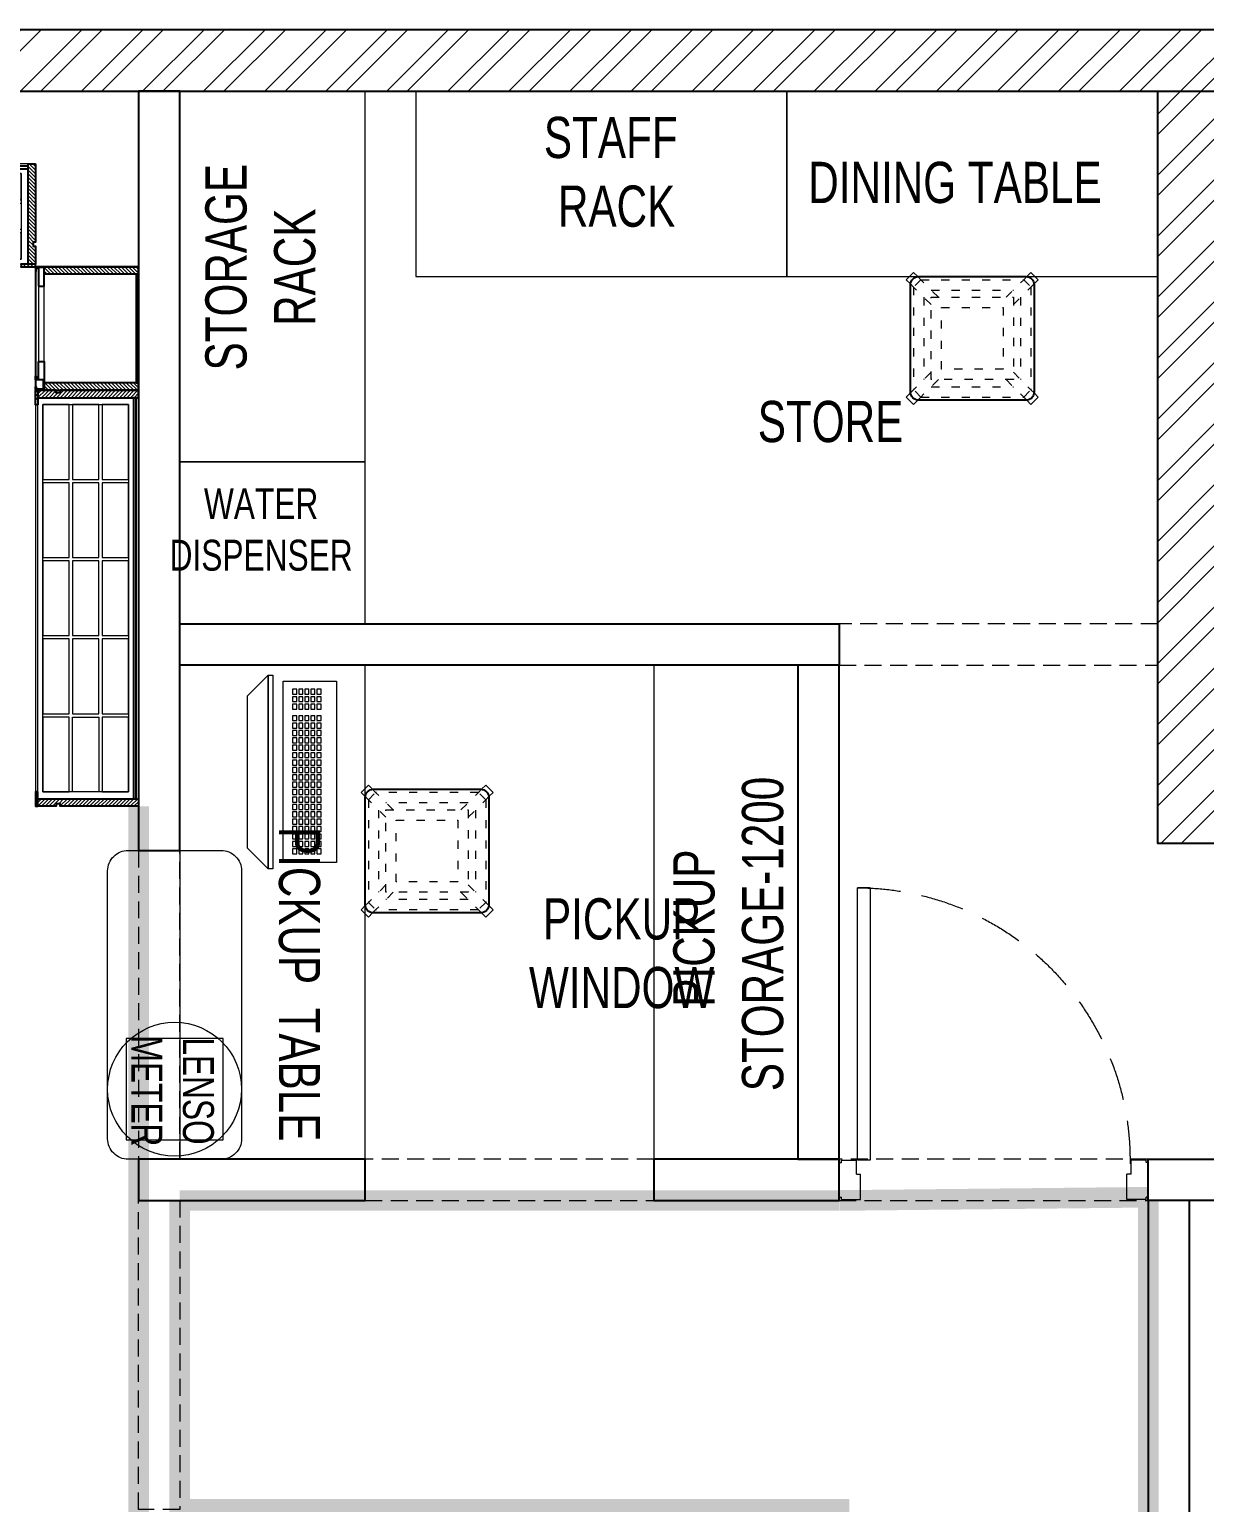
# Model space of a CAD drawing. Header units: feet. Extents: x 5433040 to 5447872, y -5283407 to -5275532.
# Drawn here: x 5443334 to 5446185, y -5279110 to -5275534 of the extents above; entities that cross this region are included whole.
import ezdxf

# ---------------------------------------------------------------- set-up
doc = ezdxf.new("R2010")
doc.units = ezdxf.units.FT
doc.header["$LTSCALE"] = 33
doc.header["$MEASUREMENT"] = 0
for name, pattern in [('a_p6_plan_L18$0$HIDDEN', [0.375, 0.25, -0.125]), ('ACAD_ISO03W100', [30, 12, -18]), ('CONTINOUS', [0]), ('HIDDEN2', [4.7625, 3.175, -1.5875])]:
    doc.linetypes.add(name, pattern=pattern)
for name, color, linetype, lineweight in [('A-CARPET AREA', 3, 'CONTINOUS', 0), ('LENS-CURTAIN', 5, 'a_p6_plan_L18$0$HIDDEN', 9), ('LENS-DOOR', 34, 'Continuous', 20), ('LENS-PARTITION', 21, 'Continuous', 25), ('LENS-TEXT', 31, 'Continuous', 5), ('LK-EQPMT', 3, 'Continuous', 18), ('LK-FF&E WALL', 1, 'Continuous', 9), ('LK-FLUTTED FINISH', 20, 'Continuous', 30), ('LK-IT', 3, 'Continuous', 18), ('LK-TILES FINISH', 251, 'Continuous', 5), ('LN-ELEVATION-1', 81, 'Continuous', 25), ('LN-ELEVATION-2', 103, 'Continuous', 20), ('LN-ELEVATION-3', 125, 'Continuous', 18), ('LN-ELEVATION-4', 145, 'Continuous', 13), ('LN-ELEVATION-5', 167, 'Continuous', 5), ('LN-HATCH', 251, 'Continuous', 0)]:
    doc.layers.add(name, color=color, linetype=linetype, lineweight=lineweight)
doc.layers.add('A-WALL', color=1, linetype='Continuous')
doc.layers.add('LAMINATE FINISH', color=80, linetype='Continuous')
doc.styles.add('LK TXT', font='GILC____.TTF', dxfattribs={"height": 100})
pattern_1 = [(225, (-828665.23, -36203.29), (74.087113, -74.087113), []), (225, (-828714.62, -36203.29), (74.087113, -74.087113), [])]
pattern_2 = [(45, (7858558.917, 3503823.203), (-4.4901280605, 4.4901280605), [])]

# ---------------------------------------------------------------- blocks, each defined once
blk = doc.blocks.new('A$C45bd8f26')
at = {"layer": 'LN-HATCH'}
h = blk.add_hatch(dxfattribs=at)
h.set_pattern_fill('ANSI32', color=256, scale=11, angle=180)
h.set_pattern_definition(pattern_1)
h.paths.add_polyline_path([(10137.3, 0), (10137.3, 150), (8931, 150), (8931, 0)])
h.paths.add_polyline_path([(7997, 7693), (7997, 7843), (4329, 7843), (4329, 7693)])
h.paths.add_polyline_path([(13949, 7693), (13949, 7843), (8963, 7843), (8963, 7693)])
h.paths.add_polyline_path([(14831.3, 931), (14831.3, 7517), (14681.3, 7517), (14681.3, 931)])
h.paths.add_polyline_path([(14508.3, 0), (14508.3, 150), (13133.3, 150), (13133.3, 0)])
h = blk.add_hatch(dxfattribs=at)
h.set_pattern_fill('ANSI32', color=256, scale=11, angle=180)
h.set_pattern_definition(pattern_1)
h.paths.add_polyline_path([(13931.3, 6017), (14681.3, 6017), (14681.3, 5867), (13931.3, 5867)])
h.paths.add_polyline_path([(13181.3, 5867), (13031.3, 5867), (13031.3, 7693), (13181.3, 7693)])
at = {"layer": 'A-WALL'}
for p, q in [((8963, 7843), (13949, 7843)), ((8963, 7693), (13949, 7693))]:
    blk.add_line(p, q, dxfattribs=at)
blk.add_lwpolyline([(13181.3, 5867), (13031.3, 5867), (13031.3, 7693), (13181.3, 7693)], close=True, dxfattribs=at)
blk = doc.blocks.new('CLENS 600 TYPE 6')
at = {"layer": 'LN-ELEVATION-1', "ltscale": 0.5}
blk.add_lwpolyline([(130, -225), (-130, -225, -0.414214), (-150, -205), (-150, 55, -0.414214), (-130, 75), (130, 75, -0.414214), (150, 55), (150, -205, -0.414214)], format="xyb", close=True, dxfattribs=at)
at = {"layer": 'LN-ELEVATION-3', "linetype": 'ACAD_ISO03W100', "ltscale": 0.05}
for p, q in [((-100, 7.3), (-142.4, 49.7)), ((-142.4, -199.7), (-142.4, 49.7)), ((-82.3, 25), (-124.7, 67.4)), ((124.7, 67.4), (-124.7, 67.4)), ((99.7, 42.4), (-99.7, 42.4)), ((82.3, 25), (124.7, 67.4)), ((100, 7.3), (142.4, 49.7)), ((142.4, -199.7), (142.4, 49.7)), ((-117.4, -174.7), (-117.4, 24.7)), ((117.4, -174.7), (117.4, 24.7)), ((-100, -157.3), (-142.4, -199.7)), ((-82.3, -175), (-124.7, -217.4)), ((82.3, -175), (124.7, -217.4)), ((100, -157.3), (142.4, -199.7)), ((99.7, -192.4), (-99.7, -192.4)), ((124.7, -217.4), (-124.7, -217.4))]:
    blk.add_line(p, q, dxfattribs=at)
for points in [[(-132.2, 74.9), (-124.7, 67.4), (-142.4, 49.7), (-149.9, 57.2)], [(132.2, 74.9), (124.7, 67.4), (142.4, 49.7), (149.9, 57.2)], [(-132.2, -224.9), (-124.7, -217.4), (-142.4, -199.7), (-149.9, -207.2)], [(132.2, -224.9), (124.7, -217.4), (142.4, -199.7), (149.9, -207.2)]]:
    blk.add_lwpolyline(points, dxfattribs=at)
for points in [[(100, -175), (-100, -175), (-100, 25), (100, 25)], [(75, -150), (-75, -150), (-75, 0), (75, 0)]]:
    blk.add_lwpolyline(points, close=True, dxfattribs=at)
at = {"layer": 'LN-ELEVATION-5', "ltscale": 0.5}
for points in [[(-149.9, 57.2), (-160.1, 67.4), (-142.4, 85.1), (-132.2, 74.9)], [(149.9, 57.2), (160.1, 67.4), (142.4, 85.1), (132.2, 74.9)], [(-149.9, -207.2), (-160.1, -217.4), (-142.4, -235.1), (-132.2, -224.9)], [(149.9, -207.2), (160.1, -217.4), (142.4, -235.1), (132.2, -224.9)]]:
    blk.add_lwpolyline(points, dxfattribs=at)
blk = doc.blocks.new('*U22')
at = {"layer": 'LK-EQPMT', "ltscale": 12}
blk.add_lwpolyline([(6, 4.9), (-6, 4.9), (-6, -4.9), (6, -4.9)], close=True, dxfattribs=at)
blk = doc.blocks.new('*U23')
at = {"color": 0, "linetype": 'ByBlock', "lineweight": -2}
for p in [(0, 0), (18, 0), (35.9, 0), (53.9, 0), (71.8, 0), (89.8, 0), (107.8, 0), (125.7, 0), (143.7, 0), (161.6, 0), (179.6, 0), (197.6, 0), (215.5, 0), (233.5, 0), (251.4, 0), (269.4, 0), (287.4, 0), (305.3, 0), (323.3, 0), (0, -14.7), (0, -29.5), (18, -14.7), (18, -29.5), (35.9, -14.7), (35.9, -29.5), (53.9, -14.7), (53.9, -29.5), (71.8, -14.7), (71.8, -29.5), (89.8, -14.7), (89.8, -29.5), (107.8, -14.7), (107.8, -29.5), (125.7, -14.7), (125.7, -29.5), (143.7, -14.7), (143.7, -29.5), (161.6, -14.7), (161.6, -29.5), (179.6, -14.7), (179.6, -29.5), (197.6, -14.7), (197.6, -29.5), (215.5, -14.7), (215.5, -29.5), (233.5, -14.7), (233.5, -29.5), (251.4, -14.7), (251.4, -29.5), (269.4, -14.7), (269.4, -29.5), (287.4, -14.7), (287.4, -29.5), (305.3, -14.7), (305.3, -29.5), (323.3, -14.7), (323.3, -29.5), (0, -44.2), (0, -59), (18, -44.2), (18, -59), (35.9, -44.2), (35.9, -59), (53.9, -44.2), (53.9, -59), (71.8, -44.2), (71.8, -59), (89.8, -44.2), (89.8, -59), (107.8, -44.2), (107.8, -59), (125.7, -44.2), (125.7, -59), (143.7, -44.2), (143.7, -59), (161.6, -44.2), (161.6, -59), (179.6, -44.2), (179.6, -59), (197.6, -44.2), (197.6, -59), (215.5, -44.2), (215.5, -59), (233.5, -44.2), (233.5, -59), (251.4, -44.2), (251.4, -59), (269.4, -44.2), (269.4, -59), (287.4, -44.2), (287.4, -59), (305.3, -44.2), (305.3, -59), (323.3, -44.2), (323.3, -59)]:
    blk.add_blockref('*U22', p, dxfattribs=at)
blk = doc.blocks.new('*U20')
at = {"layer": 'LK-EQPMT', "ltscale": 12}
blk.add_lwpolyline([(6, 4.9), (-6, 4.9), (-6, -4.9), (6, -4.9)], close=True, dxfattribs=at)
blk = doc.blocks.new('*U21')
at = {"color": 0, "linetype": 'ByBlock', "lineweight": -2}
for p in [(0, 0), (18, 0), (35.9, 0), (0, -14.7), (0, -29.5), (18, -14.7), (18, -29.5), (35.9, -14.7), (35.9, -29.5), (0, -44.2), (0, -59), (18, -44.2), (18, -59), (35.9, -44.2), (35.9, -59)]:
    blk.add_blockref('*U20', p, dxfattribs=at)
blk = doc.blocks.new('*U15')
at = {"ltscale": 12}
blk.add_lwpolyline([(8, 0), (8, 129.1), (448, 129.1), (448, 0)], close=True, dxfattribs=at)
for name, p in [('*U23', (35.2, 101.6)), ('*U21', (386.6, 101.6))]:
    blk.add_blockref(name, p)
blk = doc.blocks.new('A$C1b67bf34')
at = {"layer": 'LN-ELEVATION-2', "ltscale": 0.5}
for points in [[(470, 50), (0, 50), (0, 62), (470, 62)], [(420, 0), (50, 0), (0, 50), (470, 50)]]:
    blk.add_lwpolyline(points, close=True, dxfattribs=at)
blk = doc.blocks.new('*U42')
at = {"layer": 'LENS-DOOR'}
for p, q in [((547491.5, 1778573.8), (547491.5, 1779235.3)), ((547522.8, 1779235.3), (547491.5, 1779235.3)), ((547522.8, 1779235.3), (547522.8, 1778573.8)), ((547447.3, 1778568.6), (547452.5, 1778568.6)), ((547447.3, 1778484.1), (547447.3, 1778568.6)), ((547452.5, 1778573.8), (547488.9, 1778573.8)), ((547452.5, 1778568.6), (547452.5, 1778573.8)), ((547488.9, 1778539.9), (547488.9, 1778573.8)), ((547522.8, 1778573.8), (547491.5, 1778573.8)), ((548192.1, 1778573.8), (548155.6, 1778573.8)), ((548155.6, 1778539.9), (548155.6, 1778573.8)), ((548192.1, 1778568.6), (548192.1, 1778573.8)), ((548197.3, 1778568.6), (548192.1, 1778568.6)), ((548197.3, 1778484.1), (548197.3, 1778568.6)), ((547488.9, 1778539.9), (547499.3, 1778539.9)), ((547499.3, 1778478.9), (547499.3, 1778539.9)), ((548145.2, 1778478.9), (548145.2, 1778539.9)), ((548155.6, 1778539.9), (548145.2, 1778539.9)), ((547447.3, 1778484.1), (547452.5, 1778484.1)), ((547452.5, 1778478.9), (547452.5, 1778484.1)), ((547452.5, 1778478.9), (547499.3, 1778478.9)), ((548192.1, 1778478.9), (548145.2, 1778478.9)), ((548192.1, 1778478.9), (548192.1, 1778484.1)), ((548197.3, 1778484.1), (548192.1, 1778484.1))]:
    blk.add_line(p, q, dxfattribs=at)
at = {"layer": 'LENS-DOOR', "color": 7, "linetype": 'HIDDEN2', "extrusion": (0, 0, -1)}
blk.add_ellipse((547491.5, 1778573.8), major_axis=(661.5, 0), ratio=1, start_param=-1.570791, end_param=0.051209, dxfattribs=at)
blk = doc.blocks.new('VC 1010')
at = {"layer": 'LN-HATCH', "ltscale": 0.5}
h = blk.add_hatch(dxfattribs=at)
h.set_pattern_fill('ANSI31', color=256, scale=2)
h.set_pattern_definition([(45, (3761554.586, 1795022.936), (-4.490128061, 4.490128061), [])])
h.paths.add_polyline_path([(-505.2, 24), (-505.2, -166), (-499.2, -166), (-499.2, -176), (-505.2, -176), (-505.2, -220), (-487.2, -220), (-487.2, 24)])
h = blk.add_hatch(dxfattribs=at)
h.set_pattern_fill('ANSI31', color=256, scale=2)
h.set_pattern_definition(pattern_2)
h.paths.add_polyline_path([(504.8, 24), (504.8, -166), (498.8, -166), (498.8, -176), (504.8, -176), (504.8, -220), (486.8, -220), (486.8, 24)])
h = blk.add_hatch(dxfattribs=at)
h.set_pattern_fill('ANSI31', color=256, scale=2)
h.set_pattern_definition([(45, (7858741.917, 3503823.203), (-4.4901280605, 4.4901280605), [])])
h.paths.add_polyline_path([(-470.2, -220), (-470.2, -226), (-505.2, -226), (-505.2, -220)])
h = blk.add_hatch(dxfattribs=at)
h.set_pattern_fill('ANSI31', color=256, scale=2)
h.set_pattern_definition(pattern_2)
h.paths.add_polyline_path([(476.8, -220), (476.8, -226), (511.8, -226), (511.8, -220)])
at = {"layer": 'LN-ELEVATION-1', "ltscale": 0.5}
for points in [[(-505.2, 24), (-505.2, -166), (-499.2, -166), (-499.2, -176), (-505.2, -176), (-505.2, -220), (-487.2, -220), (-487.2, 24)], [(486.8, 12), (-487.2, 12), (-487.2, 18), (486.8, 18)], [(504.8, 24), (504.8, -166), (498.8, -166), (498.8, -176), (504.8, -176), (504.8, -220), (486.8, -220), (486.8, 24)], [(-470.2, -220), (-470.2, -226), (-505.2, -226), (-505.2, -220)], [(469.8, -220), (469.8, -226), (504.8, -226), (504.8, -220)]]:
    blk.add_lwpolyline(points, close=True, dxfattribs=at)
at = {"layer": 'LN-ELEVATION-2', "ltscale": 0.5}
blk.add_lwpolyline([(470.2, 0), (-470.2, 0), (-470.2, -208), (470.2, -208)], close=True, dxfattribs=at)
at = {"layer": 'LN-ELEVATION-3', "ltscale": 0.5}
for p, q in [((-487.2, 24), (486.8, 24)), ((-470.2, -220), (469.8, -220)), ((469.8, -226), (-470.2, -226))]:
    blk.add_line(p, q, dxfattribs=at)
for points in [[(-470.2, 0), (-288.5, 0), (-288.5, -64), (-470.2, -64)], [(-280.5, 0), (-98.8, 0), (-98.8, -64), (-280.5, -64)], [(-90.8, 0), (90.8, 0), (90.8, -64), (-90.8, -64)], [(98.8, 0), (280.5, 0), (280.5, -64), (98.8, -64)], [(288.5, 0), (470.2, 0), (470.2, -64), (288.5, -64)], [(-470.2, -136), (-288.5, -136), (-288.5, -72), (-470.2, -72)], [(-280.5, -72), (-98.8, -72), (-98.8, -136), (-280.5, -136)], [(-90.8, -72), (90.8, -72), (90.8, -136), (-90.8, -136)], [(98.8, -72), (280.5, -72), (280.5, -136), (98.8, -136)], [(288.5, -72), (470.2, -72), (470.2, -136), (288.5, -136)], [(-470.2, -144), (-288.5, -144), (-288.5, -208), (-470.2, -208)], [(-280.5, -144), (-98.8, -144), (-98.8, -208), (-280.5, -208)], [(-90.8, -144), (90.8, -144), (90.8, -208), (-90.8, -208)], [(98.8, -144), (280.5, -144), (280.5, -208), (98.8, -208)], [(288.5, -144), (470.2, -144), (470.2, -208), (288.5, -208)]]:
    blk.add_lwpolyline(points, close=True, dxfattribs=at)
blk = doc.blocks.new('MIRROR')
at = {"layer": 'LN-HATCH', "ltscale": 0.5}
h = blk.add_hatch(dxfattribs=at)
h.set_pattern_fill('ANSI31', color=256, scale=2)
h.set_pattern_definition([(45, (4060433.7416, 1708720.787), (-4.4901280605, 4.4901280605), [])])
h.paths.add_polyline_path([(212.9, 101.3), (230.9, 101.3), (230.9, -127.7), (212.9, -127.7)])
h.paths.add_polyline_path([(230.9, 95.3), (494.9, 95.3), (494.9, 101.3), (230.9, 101.3)])
h.paths.add_polyline_path([(512.9, 101.3), (494.9, 101.3), (494.9, -127.7), (512.9, -127.7)])
at = {"layer": 'Defpoints'}
blk.add_lwpolyline([(512.9, 101.3), (212.9, 101.3), (212.9, -148.7), (512.9, -148.7)], close=True, dxfattribs=at)
at = {"layer": 'LN-ELEVATION-1'}
for points in [[(212.9, 101.3), (230.9, 101.3), (230.9, -127.7), (212.9, -127.7)], [(230.9, 95.3), (494.9, 95.3), (494.9, 101.3), (230.9, 101.3)], [(512.9, 101.3), (494.9, 101.3), (494.9, -127.7), (512.9, -127.7)], [(259.9, -141.7), (259.9, -127.7), (214.9, -127.7), (214.9, -148.7), (223.9, -148.7), (223.9, -147.2), (216.4, -147.2), (216.4, -141.7)], [(442.9, -141.7), (442.9, -127.7), (487.9, -127.7), (487.9, -148.7), (478.9, -148.7), (478.9, -147.2), (486.4, -147.2), (486.4, -141.7)], [(504.9, -148.7), (504.9, -147.2), (509.4, -147.2), (509.4, -129.2), (487.9, -129.2), (487.9, -127.7), (510.9, -127.7), (510.9, -148.7)]]:
    blk.add_lwpolyline(points, close=True, dxfattribs=at)
at = {"layer": 'LN-ELEVATION-2', "color": 4, "lineweight": 0}
blk.add_lwpolyline([(216.4, -141.7), (486.4, -141.7), (486.4, -147.2), (216.4, -147.2)], close=True, dxfattribs=at)
at = {"layer": 'LN-ELEVATION-2'}
blk.add_lwpolyline([(259.9, -141.7), (442.9, -141.7), (442.9, -127.7), (259.9, -127.7)], close=True, dxfattribs=at)
at = {"layer": 'LN-ELEVATION-4', "ltscale": 0.5}
blk.add_line((478.9, -148.7), (223.9, -148.7), dxfattribs=at)

msp = doc.modelspace()

# ---------------------------------------------------------------- linework, layer by layer
at = {"layer": 'LAMINATE FINISH', "color": 85, "linetype": 'ACAD_ISO03W100', "ltscale": 0.05, "const_width": 50}
msp.add_lwpolyline([(5445298.8, -5278377), (5446048.8, -5278369.2)], dxfattribs=at)
at = {"layer": 'LENS-CURTAIN', "ltscale": 5}
for points in [[(5446071.8, -5276977), (5445298.8, -5276977), (5445298.8, -5277077), (5446071.8, -5277077)], [(5443698.8, -5278277), (5443698.8, -5277527), (5443598.8, -5277527), (5443598.8, -5278277)], [(5444848.8, -5278277), (5444148.8, -5278277), (5444148.8, -5278377), (5444848.8, -5278377)], [(5446048.8, -5278277), (5445298.8, -5278277), (5445298.8, -5278377), (5446048.8, -5278377)], [(5443598.8, -5279127), (5443598.8, -5278377), (5443698.8, -5278377), (5443698.8, -5279127)]]:
    msp.add_lwpolyline(points, close=True, dxfattribs=at)
at = {"layer": 'LENS-PARTITION'}
for points in [[(5443598.8, -5275684), (5443598.8, -5277527), (5443698.8, -5277527), (5443698.8, -5275684)], [(5443698.8, -5276977), (5445298.8, -5276977), (5445298.8, -5277077), (5443698.8, -5277077)], [(5445298.8, -5277077), (5445198.8, -5277077), (5445198.8, -5278277), (5445298.8, -5278277)], [(5444148.8, -5278277), (5443598.8, -5278277), (5443598.8, -5278377), (5444148.8, -5278377)], [(5444848.8, -5278377), (5445298.8, -5278377), (5445298.8, -5278277), (5444848.8, -5278277)], [(5447721.8, -5278377), (5446048.8, -5278377), (5446048.8, -5278277), (5447721.8, -5278277)], [(5446148.8, -5278377), (5446048.8, -5278377), (5446048.8, -5279577), (5446148.8, -5279577)]]:
    msp.add_lwpolyline(points, close=True, dxfattribs=at)
at = {"layer": 'LK-EQPMT'}
msp.add_lwpolyline([(5443568.8, -5278229.9), (5443803.8, -5278229.9), (5443803.8, -5277983.9), (5443568.8, -5277983.9)], close=True, dxfattribs=at)
at = {"layer": 'LK-FF&E WALL'}
for points in [[(5443698.8, -5275684), (5443698.8, -5276584), (5444148.8, -5276584), (5444148.8, -5275684)], [(5445171.8, -5275684), (5444271.8, -5275684), (5444271.8, -5276134), (5445171.8, -5276134)], [(5445171.8, -5276134), (5446071.8, -5276134), (5446071.8, -5275684), (5445171.8, -5275684)], [(5443698.8, -5276977), (5444148.8, -5276977), (5444148.8, -5276584), (5443698.8, -5276584)], [(5443698.8, -5277077), (5443698.8, -5278277), (5444148.8, -5278277), (5444148.8, -5277077)], [(5445198.8, -5277077), (5444848.8, -5277077), (5444848.8, -5278277), (5445198.8, -5278277)], [(5443598.8, -5277527), (5443698.8, -5277527), (5443698.8, -5277527), (5443598.8, -5277527)]]:
    msp.add_lwpolyline(points, close=True, dxfattribs=at)
msp.add_lwpolyline([(5443573.8, -5277527), (5443798.8, -5277527, -0.414214), (5443848.8, -5277577), (5443848.8, -5278227, -0.414214), (5443798.8, -5278277), (5443573.8, -5278277, -0.414214), (5443523.8, -5278227), (5443523.8, -5277577, -0.414214)], format="xyb", close=True, dxfattribs=at)
msp.add_circle((5443686.3, -5278106.9), 162.5, dxfattribs=at)
at = {"layer": 'LK-FLUTTED FINISH', "linetype": 'ACAD_ISO03W100', "ltscale": 0.05, "const_width": 50}
msp.add_lwpolyline([(5443598.8, -5277420), (5443598.8, -5280591)], dxfattribs=at)
at = {"layer": 'LK-TILES FINISH', "color": 212, "linetype": 'ACAD_ISO03W100', "ltscale": 0.05, "const_width": 50}
for points in [[(5443698.8, -5278377), (5445298.8, -5278377)], [(5446048.8, -5278377), (5446048.8, -5281627), (5445298.8, -5281627), (5445298.8, -5279127), (5443698.8, -5279127), (5443698.8, -5278377)]]:
    msp.add_lwpolyline(points, dxfattribs=at)

# ---------------------------------------------------------------- block references
at = {"layer": 'A-CARPET AREA'}
msp.add_blockref('A$C45bd8f26', (5433040.5, -5283377), dxfattribs=at)
at = {"layer": 'LENS-DOOR'}
msp.add_blockref('*U42', (4897851.6, -7056853.3), dxfattribs=at)
at = {"layer": 'LK-FF&E WALL', "xscale": -1}
msp.add_blockref('VC 1010', (5442843.7, -5275884), dxfattribs=at)
at = {"layer": 'LK-FF&E WALL'}
for name, p, rotation in [('MIRROR', (5443497.5, -5275897), 270), ('CLENS 600 TYPE 6', (5445621.8, -5276359), 179.9999999999999), ('CLENS 600 TYPE 6', (5444223.8, -5277528.7), 89.99999999999991)]:
    msp.add_blockref(name, p, dxfattribs=dict(at, rotation=rotation))
at = {"layer": 'LK-FF&E WALL', "xscale": -1, "rotation": 270}
msp.add_blockref('VC 1010', (5443574.8, -5276914.8), dxfattribs=at)
at = {"layer": 'LK-IT', "rotation": 270}
msp.add_blockref('A$C1b67bf34', (5443863, -5277101.5), dxfattribs=at)
at = {"layer": 'LK-IT', "ltscale": 0.5, "rotation": 89.99999999999996}
msp.add_blockref('*U15', (5444079.2, -5277564.5), dxfattribs=at)

# ---------------------------------------------------------------- texts
at = {"layer": 'LENS-TEXT', "color": 0, "linetype": 'Continuous', "ltscale": 3, "attachment_point": 5, "style": 'LK TXT'}
for s, width, gutter_width, insert, char_height in [('STAFF\\P RACK', 1099.487, 1, (5444744.6, -5275880.2), 100), ('DINING TABLE', 783.964, 1, (5445579.8, -5275906), 100), ('WATER \\PDISPENSER', 264.162, 0.75, (5443896.2, -5276748.4), 75)]:
    msp.add_mtext_dynamic_manual_height_columns(s, width=width, gutter_width=gutter_width, heights=[0], dxfattribs=dict(at, insert=insert, char_height=char_height))
for s, width, gutter_width, insert, char_height, rotation in [('STORAGE \\PRACK', 1099.487, 1, (5443895, -5276111.2), 100, 90), (' PICKUP STORAGE-1200', 1099.487, 1, (5445030.4, -5277730), 100, 90), ('PICKUP  TABLE  ', 783.964, 1, (5443988.7, -5277851.9), 100, 270), ('LENSO\\PMETER', 353.056, 0.5, (5443681.5, -5278111.2), 75, 270)]:
    msp.add_mtext_dynamic_manual_height_columns(s, width=width, gutter_width=gutter_width, heights=[0], dxfattribs=dict(at, insert=insert, char_height=char_height, rotation=rotation))
at = {"layer": 'LENS-TEXT', "color": 0, "linetype": 'Continuous', "ltscale": 3, "char_height": 100, "attachment_point": 5, "style": 'LK TXT'}
for s, insert, width in [('STORE', (5445277.9, -5276486.5), 783.964), ('PICKUP WINDOW', (5444771, -5277777.4), 641.911)]:
    msp.add_mtext(s, dxfattribs=dict(at, insert=insert, width=width))

doc.saveas('drawing.dxf')
